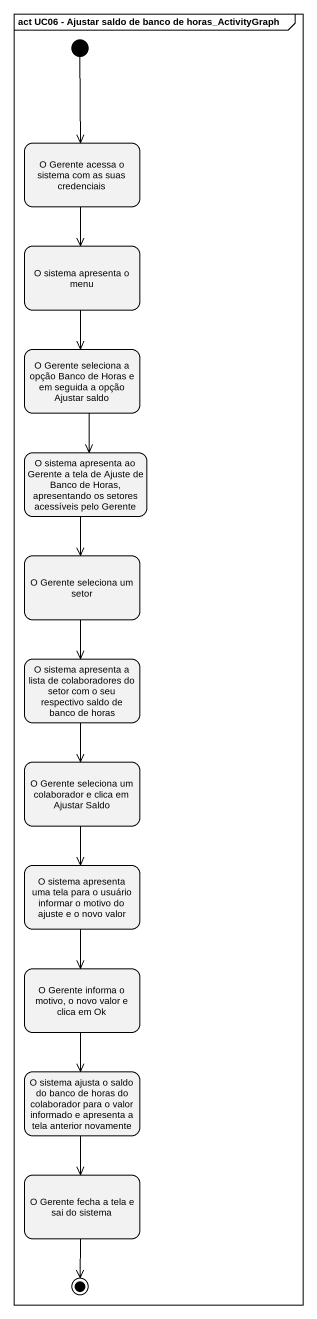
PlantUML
@startuml
mainframe act UC06 - Ajustar saldo de banco de horas_ActivityGraph
hide empty description
state "O Gerente acessa o sistema com as suas credenciais" as O_Gerente_acessa_o_sistema
state "O sistema apresenta o menu" as O_sistema_apresenta_o_menu
state "O Gerente seleciona a opção Banco de Horas e em seguida a opção Ajustar saldo" as O_Gerente_seleciona_a_opção
state "O sistema apresenta ao Gerente a tela de Ajuste de Banco de Horas, apresentando os setores acessíveis pelo Gerente" as O_sistema_apresenta_ao
state "O Gerente seleciona um setor" as O_Gerente_seleciona_um_setor
state "O sistema apresenta a lista de colaboradores do setor com o seu respectivo saldo de banco de horas" as O_sistema_apresenta_a_lista
state "O Gerente seleciona um colaborador e clica em Ajustar Saldo" as O_Gerente_seleciona_um
state "O sistema apresenta uma tela para o usuário informar o motivo do ajuste e o novo valor" as O_sistema_apresenta_uma
state "O Gerente informa o motivo, o novo valor e clica em Ok" as O_Gerente_informa_o_motivo
state "O sistema ajusta o saldo do banco de horas do colaborador para o valor informado e apresenta a tela anterior novamente" as O_sistema_ajusta_o_saldo_do
state "O Gerente fecha a tela e sai do sistema" as O_Gerente_fecha_a_tela_e
[*] --> O_Gerente_acessa_o_sistema
O_Gerente_acessa_o_sistema --> O_sistema_apresenta_o_menu
O_sistema_apresenta_o_menu --> O_Gerente_seleciona_a_opção
O_Gerente_seleciona_a_opção --> O_sistema_apresenta_ao
O_sistema_apresenta_ao --> O_Gerente_seleciona_um_setor
O_Gerente_seleciona_um_setor --> O_sistema_apresenta_a_lista
O_sistema_apresenta_a_lista --> O_Gerente_seleciona_um
O_Gerente_seleciona_um --> O_sistema_apresenta_uma
O_sistema_apresenta_uma --> O_Gerente_informa_o_motivo
O_Gerente_informa_o_motivo --> O_sistema_ajusta_o_saldo_do
O_sistema_ajusta_o_saldo_do --> O_Gerente_fecha_a_tela_e
O_Gerente_fecha_a_tela_e --> [*]
@enduml
